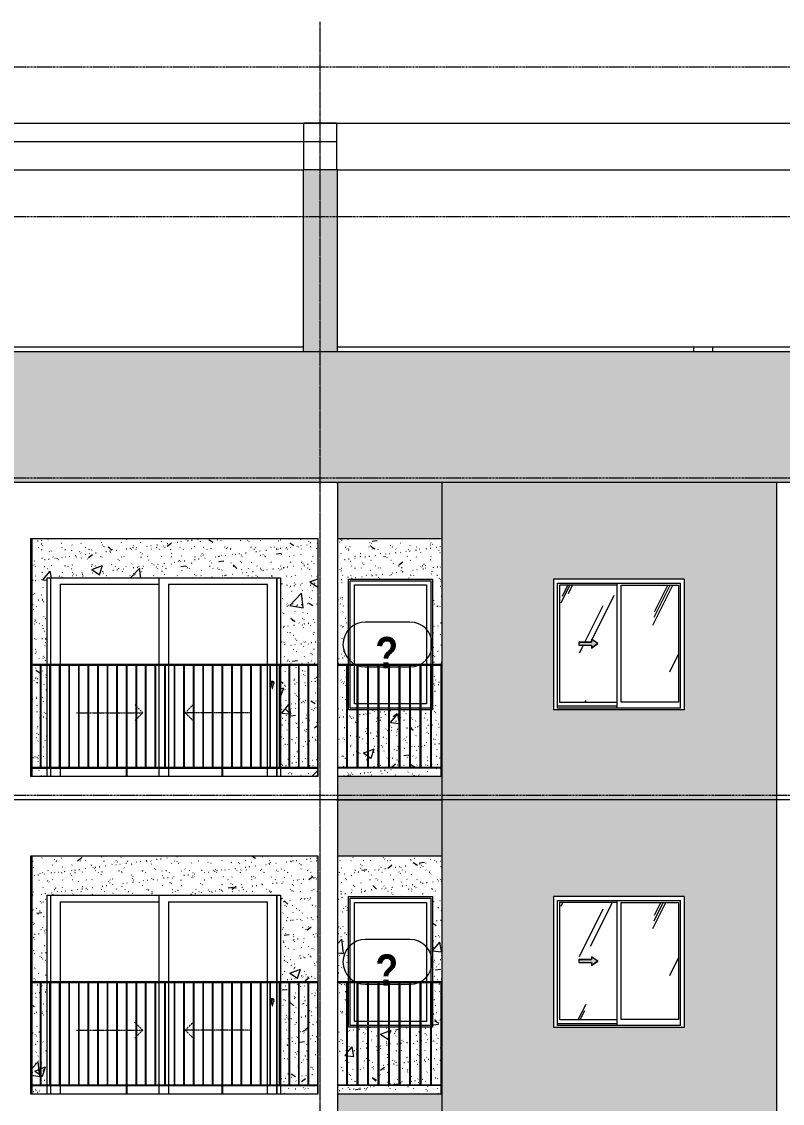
# Model space of a CAD drawing. Header units: millimetres. Extents: x -134153 to 99383, y -5233 to 35400.
# Drawn here: x -103153 to -95003, y 22700 to 34286 of the extents above; entities that cross this region are included whole.
import ezdxf

# ---------------------------------------------------------------- set-up
doc = ezdxf.new("R2010")
doc.units = ezdxf.units.MM
for name, pattern in [('1 NÉT CALL OUT', [6, 3, -3]), ('Centre', [31.75, 6.35, -4.7625, 15.875, -4.7625]), ('Dash', [6, 3, -3]), ('Grid Line', [22.225, 12.7, -3.175, 3.175, -3.175])]:
    doc.linetypes.add(name, pattern=pattern)
for name, color, linetype, lineweight in [('0-1', 7, 'Continuous', 5), ('A-DETL-GENF', 92, 'Continuous', 9), ('A-DETL-GENF-1', 92, '1 NÉT CALL OUT', 9), ('A-DOOR', 31, 'Continuous', 9), ('A-DOOR-FRAM', 31, 'Continuous', 9), ('A-DOOR-HDLN', 31, 'Dash', 9), ('A-FLOR-1', 7, 'Continuous', 9), ('A-FLOR-HRAL', 11, 'Continuous', 9), ('A-FLOR-HRAL-1', 253, 'Continuous', 9), ('A-FLOR-LEVL-2', 51, 'Centre', 9), ('A-GLAZ', 151, 'Continuous', 9), ('A-GLAZ-1', 253, 'Continuous', 9), ('A-GLAZ-2', 7, 'Continuous', 9), ('A-GLAZ-3', 7, '1 NÉT CALL OUT', 9), ('A-GLAZ-IDEN', 152, 'Continuous', 9), ('A-WALL', 113, 'Continuous', 9), ('A-WALL-PATT-1', 9, 'Continuous', 9), ('A-WALL-PATT-2', 111, 'Continuous', 5), ('I-WALL', 2, 'Continuous', 9), ('I-WALL-1', 7, 'Continuous', 9), ('S-BEAM-1', 7, 'Continuous', 9), ('S-COLS', 52, 'Continuous', 9), ('S-COLS-1', 7, 'Continuous', 9), ('S-GRID-1', 1, 'Grid Line', 9)]:
    doc.layers.add(name, color=color, linetype=linetype, lineweight=lineweight)
doc.styles.add('Arial_B_1', font='arialbd_0.ttf', dxfattribs={"width": 0.85, "height": 336})
pattern_1 = [(50, (-81864.4, 1200), (1165.978, -102.01), [121.92, -1341.12]), (355, (-81864.4, 1200), (-225.554, 1222.763), [97.536, -1072.896]), (100.451, (-81767.3, 1191.5), (940.433, 1120.746), [103.616, -1139.776]), (46.184, (-81864.4, 1525.1), (1734.906, -269.074), [182.88, -2011.68]), (96.636, (-81719.9, 1502.7), (1519.38, 1583.54), [155.42, -1709.665]), (351.184, (-81864.4, 1525.1), (1519.39, 1583.52), [146.3, -1609.34]), (21, (-81701.9, 1443.8), (970.332, -654.498), [121.92, -1341.12]), (326, (-81701.9, 1443.8), (395.533, 1178.804), [97.536, -1072.896]), (71.451, (-81621, 1389.3), (1365.87, 524.296), [103.616, -1139.776]), (37.5, (-81864.44, 1200), (19.767, 541.1527), [53.645, -1006.246, 53.645, -1035.507, -1076.96]), (37.5, (-81864.44, 1200), (19.767, 541.1527), [-2149.043, 53.645, -1023.315]), (7.5, (-81864.44, 1200), (427.646, 641.156), [53.645, -567.334, 53.645, -981.862, -410.464]), (7.5, (-81864.44, 1200), (427.646, 641.156), [-1656.486, 53.645, -356.82]), (327.5, (-82226.95, 1200), (867.782, -36.665), [53.645, -352.755, 53.645, -1214.323, -1682.496]), (327.5, (-82226.95, 1200), (867.782, -36.665), [-1674.368, 53.645, -1628.85]), (317.5, (-82389.5, 1200), (948.028, 162.73), [53.645, -474.675, 53.645, -788.416, -1194.816]), (317.5, (-82389.5, 1200), (948.028, 162.73), [-1370.38, 53.645, -1141.17])]
pattern_2 = [(37.5, (-81864.44, 1200), (-5.1206, 156.61216), [5.364, -118.181, 5.364, -132.812, -132.08]), (37.5, (-81864.44, 1200), (-5.1206, 156.61216), [-261.722, 5.364, -126.716]), (7.5, (-81864.44, 1200), (143.847, 229.3842), [5.364, -61.285, 5.364, -105.989, -42.672]), (7.5, (-81864.44, 1200), (143.847, 229.3842), [-178.003, 5.364, -37.308]), (327.5, (-81964.42, 1200), (253.1176, 0.4601), [5.364, -35.276, 5.364, -140.94, -191.008]), (327.5, (-81964.42, 1200), (253.1176, 0.4601), [-186.944, 5.364, -185.644]), (317.5, (-81964.42, 1200), (244.3381, 71.3376), [5.364, -14.956, 5.364, -90.546, -109.728]), (317.5, (-81964.42, 1200), (244.3381, 71.3376), [-116.23, 5.364, -104.364])]
pattern_3 = [(63.435, (-79954.8, 1311.3), (-0.002, 1625.6), [567.96, -3066.99]), (63.435, (-81580.4, 1311.3), (-0.002, 1625.6), [567.96, -3066.99]), (63.435, (-79176.65, 1625.35), (-0.002, 1625.6), [567.96, -3066.99]), (63.435, (-80802.25, 1625.35), (-0.002, 1625.6), [567.96, -3066.99]), (63.435, (-79294.4, 1514.5), (-0.002, 1625.6), [567.96, -3066.99]), (63.435, (-80920, 1514.5), (-0.002, 1625.6), [567.96, -3066.99]), (63.435, (-79414.5, 2149.4), (-0.002, 1625.6), [276.055, -3358.896]), (63.435, (-81040.1, 2149.4), (-0.002, 1625.6), [276.055, -3358.896]), (63.435, (-79493, 2051.15), (-0.002, 1625.6), [567.96, -3066.99]), (63.435, (-81118.6, 2051.15), (-0.002, 1625.6), [567.96, -3066.99]), (63.435, (-79479.15, 2121.7), (-0.002, 1625.6), [567.96, -3066.99]), (63.435, (-81104.76, 2121.7), (-0.002, 1625.6), [567.96, -3066.99]), (63.435, (-80135, 1812.2), (-0.002, 1625.6), [567.96, -3066.99]), (63.435, (-81760.6, 1812.2), (-0.002, 1625.6), [567.96, -3066.99]), (63.435, (-80121.15, 1895.35), (-0.002, 1625.6), [567.96, -3066.99]), (63.435, (-81746.75, 1895.35), (-0.002, 1625.6), [567.96, -3066.99]), (63.435, (-80117.4, 1955.3), (-0.002, 1625.6), [567.96, -3066.99]), (63.435, (-81743, 1955.3), (-0.002, 1625.6), [567.96, -3066.99])]

# ---------------------------------------------------------------- blocks, each defined once
blk = doc.blocks.new('NCV_TKTC_KET CAU_rvt-1-TKCS_MẶT ĐỨNG HƯỚNG BẮC')
at = {"layer": 'A-FLOR-1'}
for p, q in [((-105951, 33200), (-99778, 33200)), ((-99778, 33000), (-105951, 33000))]:
    blk.add_line(p, q, dxfattribs=at)
at = {"layer": 'S-BEAM-1'}
for p, q in [((-105951, 33200), (-100128, 33200)), ((-100128, 32700), (-100128, 33200)), ((-99778, 33200), (-91928, 33200)), ((-99778, 33200), (-99778, 32700)), ((-105943, 32700), (-100138, 32700)), ((-99768, 32700), (-91938, 32700))]:
    blk.add_line(p, q, dxfattribs=at)
at = {"layer": 'S-COLS-1'}
for p in [(-100128, 32700), (-99778, 33200)]:
    blk.add_line(p, (-100128, 33200), dxfattribs=at)
blk = doc.blocks.new('M_Fixed - 900 x 1400-901190-TKCS_MẶT ĐỨNG HƯỚNG BẮC')
at = {"layer": 'A-GLAZ-2'}
for p, q in [((-77032, 7000), (-77032, 7896)), ((-77032, 7896), (-76170, 7896)), ((-76170, 7896), (-76170, 7000)), ((-76988, 7000), (-76988, 7852)), ((-76988, 7852), (-76214, 7852)), ((-76214, 7852), (-76214, 7000)), ((-77032, 6534), (-77032, 6990)), ((-76988, 6578), (-76988, 6990)), ((-76214, 6990), (-76214, 6578)), ((-76958, 6534), (-77032, 6534)), ((-76958, 6578), (-76988, 6578)), ((-76845, 6578), (-76948, 6578)), ((-76845, 6534), (-76948, 6534)), ((-76733, 6578), (-76835, 6578)), ((-76733, 6534), (-76835, 6534)), ((-76620, 6578), (-76723, 6578)), ((-76620, 6534), (-76723, 6534)), ((-76508, 6578), (-76610, 6578)), ((-76508, 6534), (-76610, 6534)), ((-76395, 6578), (-76498, 6578)), ((-76395, 6534), (-76498, 6534)), ((-76283, 6578), (-76385, 6578)), ((-76283, 6534), (-76385, 6534)), ((-76214, 6578), (-76273, 6578)), ((-76170, 6534), (-76273, 6534))]:
    blk.add_line(p, q, dxfattribs=at)
blk = doc.blocks.new('Railing - 10mm-901206-TKCS_MẶT ĐỨNG HƯỚNG BẮC')
at = {"layer": 'A-FLOR-HRAL-1'}
for p, q in [((-62145.064287, 5900), (-62145.064287, 6990)), ((-62135.064287, 5900), (-62135.064287, 6990))]:
    blk.add_line(p, q, dxfattribs=at)
blk = doc.blocks.new('Railing - 50 x 10mm-V96-TKCS_MẶT ĐỨNG HƯỚNG BẮC')
at = {"layer": 'A-FLOR-HRAL-1'}
for p in [(-84853, 23990), (-84848, 22800)]:
    blk.add_line(p, (-84848, 23990), dxfattribs=at)
blk = doc.blocks.new('Railing - Railing-990587-TKCS_MẶT ĐỨNG HƯỚNG BẮC')
at = {"layer": 'A-FLOR-HRAL-1'}
for p, q in [((-99768, 22900), (-98653, 22900)), ((-98653, 22890), (-99768, 22890))]:
    blk.add_line(p, q, dxfattribs=at)
at = {"extrusion": (0, 0, -1), "zscale": -1}
for name, p in [('Railing - 10mm-901206-TKCS_MẶT ĐỨNG HƯỚNG BẮC', (161805, 17000)), ('Railing - 10mm-901206-TKCS_MẶT ĐỨNG HƯỚNG BẮC', (161692, 17000)), ('Railing - 10mm-901206-TKCS_MẶT ĐỨNG HƯỚNG BẮC', (161580, 17000)), ('Railing - 10mm-901206-TKCS_MẶT ĐỨNG HƯỚNG BẮC', (161467, 17000)), ('Railing - 10mm-901206-TKCS_MẶT ĐỨNG HƯỚNG BẮC', (161355, 17000)), ('Railing - 10mm-901206-TKCS_MẶT ĐỨNG HƯỚNG BẮC', (161242, 17000)), ('Railing - 10mm-901206-TKCS_MẶT ĐỨNG HƯỚNG BẮC', (161130, 17000)), ('Railing - 10mm-901206-TKCS_MẶT ĐỨNG HƯỚNG BẮC', (161017, 17000)), ('Railing - 10mm-901206-TKCS_MẶT ĐỨNG HƯỚNG BẮC', (160905, 17000)), ('Railing - 50 x 10mm-V96-TKCS_MẶT ĐỨNG HƯỚNG BẮC', (183505, 0))]:
    blk.add_blockref(name, p, dxfattribs=at)
blk = doc.blocks.new('Top Rail Type - Top Rail_Internal_-990588-TKCS_MẶT ĐỨNG HƯỚNG BẮC')
at = {"layer": 'A-FLOR-HRAL-1'}
for p, q in [((-98652.564287, 24000), (-99767.564287, 24000)), ((-98652.564287, 23990), (-99767.564287, 23990))]:
    blk.add_line(p, q, dxfattribs=at)
blk = doc.blocks.new('NCV_TKTC_TANG 6 - 8_rvt-1-TKCS_MẶT ĐỨNG HƯỚNG BẮC')
at = {"layer": 'A-WALL-PATT-1'}
h = blk.add_hatch(dxfattribs=at)
h.set_pattern_fill('FP_2', color=256, style=0, pattern_type=2)
h.set_pattern_definition(pattern_1)
h.paths.add_polyline_path([(-99983, 22800), (-99983, 22890), (-100378, 22890), (-100378, 22800), (-100004, 22800)])
h.paths.add_polyline_path([(-103043, 22800), (-102878, 22800), (-102878, 22890), (-103043, 22890), (-103043, 22813)])
h.paths.add_polyline_path([(-102878, 22900), (-102878, 23990), (-102945, 23990), (-102945, 22900)])
h.paths.add_polyline_path([(-102955, 22900), (-102955, 23990), (-103043, 23990), (-103043, 22900), (-102973, 22900)])
h.paths.add_polyline_path([(-100021, 22900), (-99983, 22900), (-99983, 23990), (-100075, 23990), (-100075, 22900), (-100030, 22900)])
h.paths.add_polyline_path([(-100378, 22900), (-100290, 22900), (-100290, 23990), (-100378, 23990), (-100378, 23077)])
h.paths.add_polyline_path([(-100188, 22900), (-100188, 23990), (-100280, 23990), (-100280, 22900)])
h.paths.add_polyline_path([(-100178, 22900), (-100085, 22900), (-100085, 23990), (-100178, 23990), (-100178, 23077)])
h.paths.add_polyline_path([(-102945, 24000), (-102878, 24000), (-102878, 24930), (-100378, 24930), (-100378, 24000), (-99978, 24000), (-99978, 25350), (-103043, 25350), (-103043, 24000)])
h = blk.add_hatch(dxfattribs=at)
h.set_pattern_fill('FP_3', color=256, style=0, pattern_type=2)
h.set_pattern_definition(pattern_2)
h.paths.add_polyline_path([(-99983, 22800), (-99983, 22890), (-100378, 22890), (-100378, 22800), (-100004, 22800)])
h.paths.add_polyline_path([(-103043, 22800), (-102878, 22800), (-102878, 22890), (-103043, 22890), (-103043, 22813)])
h.paths.add_polyline_path([(-102878, 22900), (-102878, 23990), (-102945, 23990), (-102945, 22900)])
h.paths.add_polyline_path([(-102955, 22900), (-102955, 23990), (-103043, 23990), (-103043, 22900), (-102973, 22900)])
h.paths.add_polyline_path([(-100021, 22900), (-99983, 22900), (-99983, 23990), (-100075, 23990), (-100075, 22900), (-100030, 22900)])
h.paths.add_polyline_path([(-100378, 22900), (-100290, 22900), (-100290, 23990), (-100378, 23990), (-100378, 23077)])
h.paths.add_polyline_path([(-100188, 22900), (-100188, 23990), (-100280, 23990), (-100280, 22900)])
h.paths.add_polyline_path([(-100178, 22900), (-100085, 22900), (-100085, 23990), (-100178, 23990), (-100178, 23077)])
h.paths.add_polyline_path([(-102945, 24000), (-102878, 24000), (-102878, 24930), (-100378, 24930), (-100378, 24000), (-99978, 24000), (-99978, 25350), (-103043, 25350), (-103043, 24000)])
h = blk.add_hatch(dxfattribs=at)
h.set_pattern_fill('FP_2', color=256, style=0, pattern_type=2)
h.set_pattern_definition(pattern_1)
h.paths.add_polyline_path([(-99768, 22800), (-98657, 22800), (-98657, 22890), (-99768, 22890)])
h.paths.add_polyline_path([(-99557, 22900), (-99557, 23515), (-99650, 23515), (-99650, 23990), (-99660, 23990), (-99660, 22900), (-99629, 22900)])
h.paths.add_polyline_path([(-99547, 22900), (-99445, 22900), (-99445, 23515), (-99547, 23515), (-99547, 23077)])
h.paths.add_polyline_path([(-99435, 22900), (-99332, 22900), (-99332, 23515), (-99435, 23515), (-99435, 22973)])
h.paths.add_polyline_path([(-99670, 22900), (-99670, 23990), (-99768, 23990), (-99768, 22900)])
h.paths.add_polyline_path([(-99322, 22900), (-99220, 22900), (-99220, 23515), (-99322, 23515), (-99322, 23062)])
h.paths.add_polyline_path([(-99210, 22900), (-99107, 22900), (-99107, 23515), (-99210, 23515), (-99210, 23077)])
h.paths.add_polyline_path([(-99097, 22900), (-98995, 22900), (-98995, 23515), (-99097, 23515), (-99097, 23077)])
h.paths.add_polyline_path([(-98882, 22900), (-98882, 23515), (-98985, 23515), (-98985, 22900)])
h.paths.add_polyline_path([(-98872, 22900), (-98770, 22900), (-98770, 23515), (-98872, 23515), (-98872, 23077)])
h.paths.add_polyline_path([(-98760, 22900), (-98657, 22900), (-98657, 23990), (-98750, 23990), (-98750, 23515), (-98760, 23515), (-98760, 23077)])
h.paths.add_polyline_path([(-99728, 24000), (-99650, 24000), (-99650, 24915), (-98750, 24914), (-98750, 24000), (-98653, 24000), (-98653, 25350), (-99768, 25350), (-99768, 24000)])
h = blk.add_hatch(dxfattribs=at)
h.set_pattern_fill('FP_3', color=256, style=0, pattern_type=2)
h.set_pattern_definition(pattern_2)
h.paths.add_polyline_path([(-99768, 22800), (-98657, 22800), (-98657, 22890), (-99768, 22890)])
h.paths.add_polyline_path([(-99557, 22900), (-99557, 23515), (-99650, 23515), (-99650, 23990), (-99660, 23990), (-99660, 22900), (-99629, 22900)])
h.paths.add_polyline_path([(-99547, 22900), (-99445, 22900), (-99445, 23515), (-99547, 23515), (-99547, 23077)])
h.paths.add_polyline_path([(-99435, 22900), (-99332, 22900), (-99332, 23515), (-99435, 23515), (-99435, 22973)])
h.paths.add_polyline_path([(-99670, 22900), (-99670, 23990), (-99768, 23990), (-99768, 22900)])
h.paths.add_polyline_path([(-99322, 22900), (-99220, 22900), (-99220, 23515), (-99322, 23515), (-99322, 23062)])
h.paths.add_polyline_path([(-99210, 22900), (-99107, 22900), (-99107, 23515), (-99210, 23515), (-99210, 23077)])
h.paths.add_polyline_path([(-99097, 22900), (-98995, 22900), (-98995, 23515), (-99097, 23515), (-99097, 23077)])
h.paths.add_polyline_path([(-98882, 22900), (-98882, 23515), (-98985, 23515), (-98985, 22900)])
h.paths.add_polyline_path([(-98872, 22900), (-98770, 22900), (-98770, 23515), (-98872, 23515), (-98872, 23077)])
h.paths.add_polyline_path([(-98760, 22900), (-98657, 22900), (-98657, 23990), (-98750, 23990), (-98750, 23515), (-98760, 23515), (-98760, 23077)])
h.paths.add_polyline_path([(-99728, 24000), (-99650, 24000), (-99650, 24915), (-98750, 24914), (-98750, 24000), (-98653, 24000), (-98653, 25350), (-99768, 25350), (-99768, 24000)])
at = {"layer": 'I-WALL-1'}
for p, q in [((-103043, 25350), (-103043, 24000)), ((-102878, 24000), (-102878, 24930)), ((-102878, 24930), (-100378, 24930)), ((-100378, 24930), (-100378, 24000)), ((-99650, 24000), (-99650, 24915)), ((-99650, 24915), (-98750, 24915)), ((-98750, 24915), (-98750, 24000)), ((-103043, 23990), (-103043, 22900)), ((-102878, 22900), (-102878, 23990)), ((-100378, 23990), (-100378, 22900)), ((-99650, 23515), (-99650, 23990)), ((-98750, 23990), (-98750, 23515)), ((-99557, 23515), (-99650, 23515)), ((-99445, 23515), (-99547, 23515)), ((-99332, 23515), (-99435, 23515)), ((-99220, 23515), (-99322, 23515)), ((-99107, 23515), (-99210, 23515)), ((-98995, 23515), (-99097, 23515)), ((-98882, 23515), (-98985, 23515)), ((-98770, 23515), (-98872, 23515)), ((-98750, 23515), (-98760, 23515)), ((-103043, 22890), (-103043, 22800)), ((-102878, 22800), (-102878, 22890)), ((-100378, 22890), (-100378, 22800))]:
    blk.add_line(p, q, dxfattribs=at)
at = {"layer": 'A-FLOR-HRAL-1'}
for name in ['Top Rail Type - Top Rail_Internal_-990588-TKCS_MẶT ĐỨNG HƯỚNG BẮC', 'Railing - Railing-990587-TKCS_MẶT ĐỨNG HƯỚNG BẮC']:
    blk.add_blockref(name, (0, 0), dxfattribs=at)
at = {"layer": 'A-GLAZ-1'}
blk.add_blockref('M_Fixed - 900 x 1400-901190-TKCS_MẶT ĐỨNG HƯỚNG BẮC', (-22600, 17000), dxfattribs=at)
blk = doc.blocks.new('NCV_TKTC_TANG 6 - 8_rvt-2-TKCS_MẶT ĐỨNG HƯỚNG BẮC')
at = {"layer": 'A-WALL-PATT-1'}
h = blk.add_hatch(dxfattribs=at)
h.set_pattern_fill('FP_2', color=256, style=0, pattern_type=2)
h.set_pattern_definition(pattern_1)
h.paths.add_polyline_path([(-100004, 26200), (-99983, 26200), (-99983, 26290), (-100378, 26290), (-100378, 26200), (-100013, 26200)])
h.paths.add_polyline_path([(-103043, 26200), (-102878, 26200), (-102878, 26290), (-103043, 26290), (-103043, 26213)])
h.paths.add_polyline_path([(-102878, 26300), (-102878, 27390), (-102945, 27390), (-102945, 26300)])
h.paths.add_polyline_path([(-102955, 26300), (-102955, 27390), (-103043, 27390), (-103043, 26300), (-102973, 26300)])
h.paths.add_polyline_path([(-100021, 26300), (-99983, 26300), (-99983, 27390), (-100075, 27390), (-100075, 26300), (-100030, 26300)])
h.paths.add_polyline_path([(-100378, 26300), (-100290, 26300), (-100290, 27390), (-100378, 27390), (-100378, 26389)])
h.paths.add_polyline_path([(-100188, 26300), (-100188, 27390), (-100280, 27390), (-100280, 26300)])
h.paths.add_polyline_path([(-100178, 26300), (-100085, 26300), (-100085, 27390), (-100178, 27390), (-100178, 26389)])
h.paths.add_polyline_path([(-102878, 27400), (-102878, 28330), (-100378, 28330), (-100378, 27400), (-99978, 27400), (-99978, 28750), (-103043, 28750), (-103043, 27400), (-102945, 27400)])
h = blk.add_hatch(dxfattribs=at)
h.set_pattern_fill('FP_3', color=256, style=0, pattern_type=2)
h.set_pattern_definition(pattern_2)
h.paths.add_polyline_path([(-100004, 26200), (-99983, 26200), (-99983, 26290), (-100378, 26290), (-100378, 26200), (-100013, 26200)])
h.paths.add_polyline_path([(-103043, 26200), (-102878, 26200), (-102878, 26290), (-103043, 26290), (-103043, 26213)])
h.paths.add_polyline_path([(-102878, 26300), (-102878, 27390), (-102945, 27390), (-102945, 26300)])
h.paths.add_polyline_path([(-102955, 26300), (-102955, 27390), (-103043, 27390), (-103043, 26300), (-102973, 26300)])
h.paths.add_polyline_path([(-100021, 26300), (-99983, 26300), (-99983, 27390), (-100075, 27390), (-100075, 26300), (-100030, 26300)])
h.paths.add_polyline_path([(-100378, 26300), (-100290, 26300), (-100290, 27390), (-100378, 27390), (-100378, 26389)])
h.paths.add_polyline_path([(-100188, 26300), (-100188, 27390), (-100280, 27390), (-100280, 26300)])
h.paths.add_polyline_path([(-100178, 26300), (-100085, 26300), (-100085, 27390), (-100178, 27390), (-100178, 26389)])
h.paths.add_polyline_path([(-102878, 27400), (-102878, 28330), (-100378, 28330), (-100378, 27400), (-99978, 27400), (-99978, 28750), (-103043, 28750), (-103043, 27400), (-102945, 27400)])
h = blk.add_hatch(dxfattribs=at)
h.set_pattern_fill('FP_2', color=256, style=0, pattern_type=2)
h.set_pattern_definition(pattern_1)
h.paths.add_polyline_path([(-99768, 26200), (-98657, 26200), (-98657, 26290), (-99768, 26290)])
h.paths.add_polyline_path([(-99660, 26300), (-99557, 26300), (-99557, 26915), (-99650, 26915), (-99650, 27390), (-99660, 27390), (-99660, 26389)])
h.paths.add_polyline_path([(-99670, 26300), (-99670, 27390), (-99768, 27390), (-99768, 26300)])
h.paths.add_polyline_path([(-99527, 26300), (-99445, 26300), (-99445, 26915), (-99547, 26915), (-99547, 26300)])
h.paths.add_polyline_path([(-99435, 26300), (-99332, 26300), (-99332, 26915), (-99435, 26915), (-99435, 26373)])
h.paths.add_polyline_path([(-99322, 26300), (-99220, 26300), (-99220, 26915), (-99322, 26915), (-99322, 26462)])
h.paths.add_polyline_path([(-99210, 26300), (-99107, 26300), (-99107, 26915), (-99210, 26915), (-99210, 26551)])
h.paths.add_polyline_path([(-99097, 26300), (-98995, 26300), (-98995, 26915), (-99097, 26915), (-99097, 26640)])
h.paths.add_polyline_path([(-98985, 26300), (-98882, 26300), (-98882, 26915), (-98985, 26915), (-98985, 26729)])
h.paths.add_polyline_path([(-98657, 26300), (-98657, 27390), (-98750, 27390), (-98750, 26915), (-98760, 26915), (-98760, 26300)])
h.paths.add_polyline_path([(-98770, 26300), (-98770, 26915), (-98872, 26915), (-98872, 26300)])
h.paths.add_polyline_path([(-99728, 27400), (-99650, 27400), (-99650, 28315), (-98750, 28314), (-98750, 27400), (-98653, 27400), (-98653, 28750), (-99768, 28750), (-99768, 27400)])
h = blk.add_hatch(dxfattribs=at)
h.set_pattern_fill('FP_3', color=256, style=0, pattern_type=2)
h.set_pattern_definition(pattern_2)
h.paths.add_polyline_path([(-99768, 26200), (-98657, 26200), (-98657, 26290), (-99768, 26290)])
h.paths.add_polyline_path([(-99660, 26300), (-99557, 26300), (-99557, 26915), (-99650, 26915), (-99650, 27390), (-99660, 27390), (-99660, 26389)])
h.paths.add_polyline_path([(-99670, 26300), (-99670, 27390), (-99768, 27390), (-99768, 26300)])
h.paths.add_polyline_path([(-99527, 26300), (-99445, 26300), (-99445, 26915), (-99547, 26915), (-99547, 26300)])
h.paths.add_polyline_path([(-99435, 26300), (-99332, 26300), (-99332, 26915), (-99435, 26915), (-99435, 26373)])
h.paths.add_polyline_path([(-99322, 26300), (-99220, 26300), (-99220, 26915), (-99322, 26915), (-99322, 26462)])
h.paths.add_polyline_path([(-99210, 26300), (-99107, 26300), (-99107, 26915), (-99210, 26915), (-99210, 26551)])
h.paths.add_polyline_path([(-99097, 26300), (-98995, 26300), (-98995, 26915), (-99097, 26915), (-99097, 26640)])
h.paths.add_polyline_path([(-98985, 26300), (-98882, 26300), (-98882, 26915), (-98985, 26915), (-98985, 26729)])
h.paths.add_polyline_path([(-98657, 26300), (-98657, 27390), (-98750, 27390), (-98750, 26915), (-98760, 26915), (-98760, 26300)])
h.paths.add_polyline_path([(-98770, 26300), (-98770, 26915), (-98872, 26915), (-98872, 26300)])
h.paths.add_polyline_path([(-99728, 27400), (-99650, 27400), (-99650, 28315), (-98750, 28314), (-98750, 27400), (-98653, 27400), (-98653, 28750), (-99768, 28750), (-99768, 27400)])
at = {"layer": 'I-WALL-1'}
for p, q in [((-103043, 28750), (-103043, 27400)), ((-102878, 27400), (-102878, 28330)), ((-102878, 28330), (-100378, 28330)), ((-100378, 28330), (-100378, 27400)), ((-99650, 27400), (-99650, 28315)), ((-99650, 28315), (-98750, 28315)), ((-98750, 28315), (-98750, 27400)), ((-103043, 27390), (-103043, 26300)), ((-102878, 26300), (-102878, 27390)), ((-100378, 27390), (-100378, 26300)), ((-99650, 26915), (-99650, 27390)), ((-98750, 27390), (-98750, 26915)), ((-99557, 26915), (-99650, 26915)), ((-99445, 26915), (-99547, 26915)), ((-99332, 26915), (-99435, 26915)), ((-99220, 26915), (-99322, 26915)), ((-99107, 26915), (-99210, 26915)), ((-98995, 26915), (-99097, 26915)), ((-98882, 26915), (-98985, 26915)), ((-98770, 26915), (-98872, 26915)), ((-98750, 26915), (-98760, 26915)), ((-103043, 26290), (-103043, 26200)), ((-102878, 26200), (-102878, 26290)), ((-100378, 26290), (-100378, 26200))]:
    blk.add_line(p, q, dxfattribs=at)
at = {"layer": 'A-FLOR-HRAL-1'}
for name in ['Top Rail Type - Top Rail_Internal_-990588-TKCS_MẶT ĐỨNG HƯỚNG BẮC', 'Railing - Railing-990587-TKCS_MẶT ĐỨNG HƯỚNG BẮC']:
    blk.add_blockref(name, (0, 3400), dxfattribs=at)
at = {"layer": 'A-GLAZ-1'}
blk.add_blockref('M_Fixed - 900 x 1400-901190-TKCS_MẶT ĐỨNG HƯỚNG BẮC', (-22600, 20400), dxfattribs=at)
blk = doc.blocks.new('G1_SOF - BO TRU - 200x200-3061822-TKCS_MẶT ĐỨNG HƯỚNG BẮC')
at = {"layer": 'S-COLS'}
for p, q in [((-56952, 30750), (-56952, 30800)), ((-56752, 30800), (-56952, 30800)), ((-56752, 30800), (-56752, 30750))]:
    blk.add_line(p, q, dxfattribs=at)
blk = doc.blocks.new('1_FAMILY RVT - W01-WxH 1400x1400xmm-V194-TKCS_MẶT ĐỨNG HƯỚNG BẮC')
at = {"layer": 'A-DETL-GENF-1'}
blk.add_hatch(color=256, dxfattribs=at).paths.add_polyline_path([(-97048, 24176), (-96980, 24224), (-97048, 24271), (-97048, 24241), (-97184, 24241), (-97184, 24207), (-97048, 24207)])
at = {"layer": 'A-GLAZ'}
h = blk.add_hatch(dxfattribs=at)
h.set_pattern_fill('FP_1', color=256, style=0, pattern_type=2)
h.set_pattern_definition(pattern_3)
h.paths.add_polyline_path([(-96775, 23597), (-96775, 24851), (-97389, 24851), (-97389, 23597)])
h.paths.add_polyline_path([(-97048, 24176), (-97048, 24207), (-97184, 24207), (-97184, 24241), (-97048, 24241), (-97048, 24271), (-96980, 24224), (-97005, 24207)])
h = blk.add_hatch(dxfattribs=at)
h.set_pattern_fill('FP_1', color=256, style=0, pattern_type=2)
h.set_pattern_definition(pattern_3)
h.paths.add_polyline_path([(-96116, 23597), (-96116, 24851), (-96730, 24851), (-96730, 23597), (-96456, 23597)])
at = {"layer": 'A-DETL-GENF'}
for p, q in [((-97184, 24241), (-97184, 24207)), ((-97184, 24241), (-97048, 24241)), ((-97048, 24241), (-97184, 24241)), ((-97184, 24241), (-97184, 24207)), ((-97048, 24271), (-97048, 24241)), ((-96980, 24224), (-97048, 24271)), ((-96980, 24224), (-97048, 24271)), ((-97048, 24271), (-97048, 24241)), ((-96980, 24224), (-97048, 24176)), ((-97048, 24176), (-96980, 24224)), ((-97184, 24207), (-97048, 24207)), ((-97184, 24207), (-97048, 24207)), ((-97048, 24207), (-97048, 24176)), ((-97048, 24207), (-97048, 24176))]:
    blk.add_line(p, q, dxfattribs=at)
at = {"layer": 'A-GLAZ'}
for p, q in [((-96053, 24914), (-97453, 24914)), ((-97453, 24914), (-97453, 23514)), ((-96053, 24914), (-96053, 23514)), ((-97412, 24873), (-96093, 24873)), ((-97412, 23533), (-97412, 24873)), ((-97389, 24851), (-97389, 23597)), ((-96775, 24851), (-97389, 24851)), ((-96775, 24873), (-96775, 23533)), ((-96730, 23597), (-96730, 24851)), ((-96730, 24851), (-96116, 24851)), ((-96116, 24851), (-96116, 23597)), ((-96093, 23533), (-96093, 24873)), ((-96775, 23553), (-97412, 23553)), ((-96775, 23553), (-97412, 23553)), ((-96093, 23533), (-97412, 23533)), ((-97389, 23597), (-96775, 23597)), ((-96116, 23597), (-96730, 23597)), ((-96053, 23514), (-97453, 23514))]:
    blk.add_line(p, q, dxfattribs=at)
blk = doc.blocks.new('DEG_02-DEG_03 - DEG_02-2500x2400mm-CỬA ĐI 02 CÁNH TRƯỢT-V23-TKCS_MẶT ĐỨNG HƯỚNG BẮC')
at = {"layer": 'A-DOOR'}
for p, q in [((-102738, 11260), (-102738, 10400)), ((-102738, 11260), (-101678, 11260)), ((-101678, 10400), (-101678, 11330)), ((-101578, 11260), (-101578, 10400)), ((-101578, 11260), (-100518, 11260)), ((-100518, 10400), (-100518, 11260)), ((-100418, 11330), (-100418, 10400)), ((-102738, 10390), (-102738, 9300)), ((-101678, 9300), (-101678, 10390)), ((-101578, 10390), (-101578, 9300)), ((-100518, 9300), (-100518, 10390)), ((-100418, 10390), (-100418, 9300)), ((-102738, 9290), (-102738, 9200)), ((-101678, 9200), (-101678, 9290)), ((-101578, 9290), (-101578, 9200)), ((-100518, 9200), (-100518, 9290)), ((-100418, 9290), (-100418, 9200))]:
    blk.add_line(p, q, dxfattribs=at)
at = {"layer": 'A-DOOR', "flags": 128}
blk.add_lwpolyline([(-100466, 10209), (-100466, 10209), (-100466, 10209), (-100466, 10209), (-100466, 10209), (-100466, 10209), (-100466, 10209), (-100466, 10209), (-100466, 10209), (-100466, 10209), (-100466, 10209), (-100466, 10209), (-100466, 10209), (-100466, 10209), (-100466, 10209), (-100466, 10209), (-100466, 10209), (-100466, 10209), (-100467, 10209), (-100467, 10209), (-100467, 10209), (-100467, 10209), (-100467, 10209), (-100467, 10209), (-100467, 10209), (-100467, 10209), (-100467, 10209), (-100467, 10209), (-100467, 10209), (-100467, 10209), (-100467, 10209), (-100467, 10209), (-100467, 10209), (-100467, 10209), (-100467, 10209), (-100467, 10209), (-100467, 10209), (-100468, 10209), (-100468, 10209), (-100468, 10209), (-100468, 10209), (-100468, 10209), (-100468, 10209), (-100468, 10209), (-100468, 10209), (-100468, 10209), (-100468, 10209), (-100468, 10209), (-100468, 10209), (-100468, 10209), (-100468, 10209), (-100468, 10209), (-100468, 10209), (-100468, 10209), (-100468, 10209), (-100469, 10209), (-100469, 10209), (-100469, 10209), (-100469, 10209), (-100469, 10209), (-100469, 10209), (-100469, 10209), (-100469, 10209), (-100469, 10209), (-100469, 10209), (-100469, 10209), (-100469, 10209), (-100469, 10209), (-100469, 10209), (-100469, 10209), (-100469, 10209), (-100469, 10209), (-100469, 10209), (-100469, 10209), (-100469, 10209), (-100469, 10209)], dxfattribs=at)
at = {"layer": 'A-DOOR'}
for centre, radius, start, end in [((-100468, 10200), 20, 0, 150), ((-100469, 10199), 9.45, 90, 180), ((-100314, 10199), 165, 180, 199.134), ((-100466, 10199), 9.45, 0, 90), ((-100621, 10199), 165, 340.866, 0), ((-100468, 10200), 20, 300, 0), ((-100468, 10200), 20, 210, 240), ((-100467, 10146), 2.34, 199.134, 261.031), ((-100468, 10146), 2.34, 278.969, 340.866)]:
    blk.add_arc(centre, radius, start, end, dxfattribs=at)
at = {"layer": 'A-DOOR-FRAM'}
for p, q in [((-102838, 10400), (-102838, 11330)), ((-100418, 10400), (-100418, 11330)), ((-102838, 9300), (-102838, 10390)), ((-100418, 9300), (-100418, 10390)), ((-102838, 9200), (-102838, 9290)), ((-100418, 9200), (-100418, 9290))]:
    blk.add_line(p, q, dxfattribs=at)
at = {"layer": 'A-DOOR-HDLN'}
for p, q in [((-101930, 9959), (-101940, 9969)), ((-101400, 9884), (-101315, 9969)), ((-102565, 9884), (-102545, 9884)), ((-102535, 9884), (-102443, 9884)), ((-102433, 9884), (-102340, 9884)), ((-102330, 9884), (-102238, 9884)), ((-102228, 9884), (-102135, 9884)), ((-102125, 9884), (-102033, 9884)), ((-102023, 9884), (-101930, 9884)), ((-101855, 9884), (-101920, 9949)), ((-101855, 9884), (-101920, 9819)), ((-101920, 9884), (-101855, 9884)), ((-101400, 9884), (-101315, 9799)), ((-101315, 9884), (-101400, 9884)), ((-101213, 9884), (-101305, 9884)), ((-101110, 9884), (-101203, 9884)), ((-101008, 9884), (-101100, 9884)), ((-100905, 9884), (-100998, 9884)), ((-100803, 9884), (-100895, 9884)), ((-100700, 9884), (-100793, 9884)), ((-101930, 9809), (-101940, 9799))]:
    blk.add_line(p, q, dxfattribs=at)
blk = doc.blocks.new('Railing - 10mm-1251313-TKCS_MẶT ĐỨNG HƯỚNG BẮC')
at = {"layer": 'A-FLOR-HRAL'}
for p, q in [((-60830.064287, 5900), (-60830.064287, 6990)), ((-60820.064287, 6990), (-60820.064287, 5900))]:
    blk.add_line(p, q, dxfattribs=at)
blk = doc.blocks.new('Railing - 50 x 10mm-1251315-TKCS_MẶT ĐỨNG HƯỚNG BẮC')
at = {"layer": 'A-FLOR-HRAL'}
for p, q in [((-59897.564287, 6990), (-59907.564287, 6990)), ((-59907.564287, 5800), (-59907.564287, 6990)), ((-59897.564287, 6990), (-59897.564287, 5800))]:
    blk.add_line(p, q, dxfattribs=at)
blk = doc.blocks.new('Railing - 50 x 10mm-1251311-TKCS_MẶT ĐỨNG HƯỚNG BẮC')
at = {"layer": 'A-FLOR-HRAL'}
for q in [(-60927.564287, 6990), (-60922.564287, 5800)]:
    blk.add_line((-60922.564287, 6990), q, dxfattribs=at)
blk = doc.blocks.new('Railing - 50 x 10mm-V55-TKCS_MẶT ĐỨNG HƯỚNG BẮC')
at = {"layer": 'A-FLOR-HRAL'}
for p in [(-57852.564287, 6990), (-57857.564287, 5800)]:
    blk.add_line(p, (-57857.564287, 6990), dxfattribs=at)
blk = doc.blocks.new('Railing - Railing-3824700-TKCS_MẶT ĐỨNG HƯỚNG BẮC')
at = {"layer": 'A-FLOR-HRAL'}
for p, q in [((-103053, 22900), (-99978, 22900)), ((-103053, 22890), (-99978, 22890))]:
    blk.add_line(p, q, dxfattribs=at)
at = {"extrusion": (0, 0, -1), "zscale": -1}
for name, p in [('Railing - 50 x 10mm-V55-TKCS_MẶT ĐỨNG HƯỚNG BẮC', (160905, 17000)), ('Railing - 10mm-1251313-TKCS_MẶT ĐỨNG HƯỚNG BẮC', (163775, 17000)), ('Railing - 10mm-1251313-TKCS_MẶT ĐỨNG HƯỚNG BẮC', (163673, 17000)), ('Railing - 10mm-1251313-TKCS_MẶT ĐỨNG HƯỚNG BẮC', (163570, 17000)), ('Railing - 10mm-1251313-TKCS_MẶT ĐỨNG HƯỚNG BẮC', (163468, 17000)), ('Railing - 10mm-1251313-TKCS_MẶT ĐỨNG HƯỚNG BẮC', (163365, 17000)), ('Railing - 10mm-1251313-TKCS_MẶT ĐỨNG HƯỚNG BẮC', (163263, 17000)), ('Railing - 10mm-1251313-TKCS_MẶT ĐỨNG HƯỚNG BẮC', (163160, 17000)), ('Railing - 10mm-1251313-TKCS_MẶT ĐỨNG HƯỚNG BẮC', (163058, 17000)), ('Railing - 10mm-1251313-TKCS_MẶT ĐỨNG HƯỚNG BẮC', (162955, 17000)), ('Railing - 50 x 10mm-1251315-TKCS_MẶT ĐỨNG HƯỚNG BẮC', (161930, 17000)), ('Railing - 10mm-1251313-TKCS_MẶT ĐỨNG HƯỚNG BẮC', (162750, 17000)), ('Railing - 10mm-1251313-TKCS_MẶT ĐỨNG HƯỚNG BẮC', (162648, 17000)), ('Railing - 10mm-1251313-TKCS_MẶT ĐỨNG HƯỚNG BẮC', (162545, 17000)), ('Railing - 10mm-1251313-TKCS_MẶT ĐỨNG HƯỚNG BẮC', (162443, 17000)), ('Railing - 10mm-1251313-TKCS_MẶT ĐỨNG HƯỚNG BẮC', (162340, 17000)), ('Railing - 10mm-1251313-TKCS_MẶT ĐỨNG HƯỚNG BẮC', (162238, 17000)), ('Railing - 10mm-1251313-TKCS_MẶT ĐỨNG HƯỚNG BẮC', (162135, 17000)), ('Railing - 10mm-1251313-TKCS_MẶT ĐỨNG HƯỚNG BẮC', (162033, 17000)), ('Railing - 10mm-1251313-TKCS_MẶT ĐỨNG HƯỚNG BẮC', (161930, 17000)), ('Railing - 50 x 10mm-1251315-TKCS_MẶT ĐỨNG HƯỚNG BẮC', (160905, 17000)), ('Railing - 10mm-1251313-TKCS_MẶT ĐỨNG HƯỚNG BẮC', (161725, 17000)), ('Railing - 10mm-1251313-TKCS_MẶT ĐỨNG HƯỚNG BẮC', (161623, 17000)), ('Railing - 10mm-1251313-TKCS_MẶT ĐỨNG HƯỚNG BẮC', (161520, 17000)), ('Railing - 10mm-1251313-TKCS_MẶT ĐỨNG HƯỚNG BẮC', (161418, 17000)), ('Railing - 10mm-1251313-TKCS_MẶT ĐỨNG HƯỚNG BẮC', (161315, 17000)), ('Railing - 10mm-1251313-TKCS_MẶT ĐỨNG HƯỚNG BẮC', (161213, 17000)), ('Railing - 10mm-1251313-TKCS_MẶT ĐỨNG HƯỚNG BẮC', (161110, 17000)), ('Railing - 10mm-1251313-TKCS_MẶT ĐỨNG HƯỚNG BẮC', (161008, 17000)), ('Railing - 10mm-1251313-TKCS_MẶT ĐỨNG HƯỚNG BẮC', (160905, 17000)), ('Railing - 50 x 10mm-1251311-TKCS_MẶT ĐỨNG HƯỚNG BẮC', (160905, 17000))]:
    blk.add_blockref(name, p, dxfattribs=at)
blk = doc.blocks.new('Top Rail Type - Top Rail_Internal_-3824701-TKCS_MẶT ĐỨNG HƯỚNG BẮC')
at = {"layer": 'A-FLOR-HRAL'}
for p, q in [((-99977.564287, 24000), (-103052.564287, 24000)), ((-99977.564287, 23990), (-103052.564287, 23990))]:
    blk.add_line(p, q, dxfattribs=at)
blk = doc.blocks.new('1_FAMILY RVT - W01-WxH 1400x1400xmm-V218-TKCS_MẶT ĐỨNG HƯỚNG BẮC')
at = {"layer": 'A-DETL-GENF-1'}
blk.add_hatch(color=256, dxfattribs=at).paths.add_polyline_path([(-97048, 27576), (-96980, 27624), (-97048, 27671), (-97048, 27641), (-97184, 27641), (-97184, 27607), (-97048, 27607)])
at = {"layer": 'A-GLAZ'}
h = blk.add_hatch(dxfattribs=at)
h.set_pattern_fill('FP_1', color=256, style=0, pattern_type=2)
h.set_pattern_definition(pattern_3)
h.paths.add_polyline_path([(-96775, 26997), (-96775, 28251), (-97389, 28251), (-97389, 26997)])
h.paths.add_polyline_path([(-97048, 27576), (-97048, 27607), (-97184, 27607), (-97184, 27641), (-97048, 27641), (-97048, 27671), (-96980, 27624), (-97005, 27607)])
h = blk.add_hatch(dxfattribs=at)
h.set_pattern_fill('FP_1', color=256, style=0, pattern_type=2)
h.set_pattern_definition(pattern_3)
h.paths.add_polyline_path([(-96456, 26997), (-96116, 26997), (-96116, 28251), (-96730, 28251), (-96730, 26997)])
at = {"layer": 'A-DETL-GENF'}
for p, q in [((-97184, 27641), (-97184, 27607)), ((-97184, 27641), (-97048, 27641)), ((-97048, 27641), (-97184, 27641)), ((-97184, 27641), (-97184, 27607)), ((-97184, 27607), (-97048, 27607)), ((-97184, 27607), (-97048, 27607)), ((-97048, 27671), (-97048, 27641)), ((-96980, 27624), (-97048, 27671)), ((-96980, 27624), (-97048, 27671)), ((-97048, 27671), (-97048, 27641)), ((-96980, 27624), (-97048, 27576)), ((-97048, 27576), (-96980, 27624)), ((-97048, 27607), (-97048, 27576)), ((-97048, 27607), (-97048, 27576))]:
    blk.add_line(p, q, dxfattribs=at)
at = {"layer": 'A-GLAZ'}
for p, q in [((-96053, 28314), (-97453, 28314)), ((-97453, 28314), (-97453, 26914)), ((-97412, 28273), (-96093, 28273)), ((-97412, 26933), (-97412, 28273)), ((-96775, 28273), (-96775, 26933)), ((-96093, 26933), (-96093, 28273)), ((-96053, 28314), (-96053, 26914)), ((-97389, 28251), (-97389, 26997)), ((-96775, 28251), (-97389, 28251)), ((-96730, 26997), (-96730, 28251)), ((-96730, 28251), (-96116, 28251)), ((-96116, 28251), (-96116, 26997)), ((-97389, 26997), (-96775, 26997)), ((-96116, 26997), (-96730, 26997)), ((-96053, 26914), (-97453, 26914)), ((-96775, 26953), (-97412, 26953)), ((-96775, 26953), (-97412, 26953)), ((-96093, 26933), (-97412, 26933))]:
    blk.add_line(p, q, dxfattribs=at)
blk = doc.blocks.new('Railing - Railing-3827949-TKCS_MẶT ĐỨNG HƯỚNG BẮC')
at = {"layer": 'A-FLOR-HRAL'}
for p, q in [((-103053, 26300), (-99978, 26300)), ((-103053, 26290), (-99978, 26290))]:
    blk.add_line(p, q, dxfattribs=at)
at = {"extrusion": (0, 0, -1), "zscale": -1}
for name, p in [('Railing - 50 x 10mm-V55-TKCS_MẶT ĐỨNG HƯỚNG BẮC', (160905, 20400)), ('Railing - 10mm-1251313-TKCS_MẶT ĐỨNG HƯỚNG BẮC', (163775, 20400)), ('Railing - 10mm-1251313-TKCS_MẶT ĐỨNG HƯỚNG BẮC', (163673, 20400)), ('Railing - 10mm-1251313-TKCS_MẶT ĐỨNG HƯỚNG BẮC', (163570, 20400)), ('Railing - 10mm-1251313-TKCS_MẶT ĐỨNG HƯỚNG BẮC', (163468, 20400)), ('Railing - 10mm-1251313-TKCS_MẶT ĐỨNG HƯỚNG BẮC', (163365, 20400)), ('Railing - 10mm-1251313-TKCS_MẶT ĐỨNG HƯỚNG BẮC', (163263, 20400)), ('Railing - 10mm-1251313-TKCS_MẶT ĐỨNG HƯỚNG BẮC', (163160, 20400)), ('Railing - 10mm-1251313-TKCS_MẶT ĐỨNG HƯỚNG BẮC', (163058, 20400)), ('Railing - 10mm-1251313-TKCS_MẶT ĐỨNG HƯỚNG BẮC', (162955, 20400)), ('Railing - 50 x 10mm-1251315-TKCS_MẶT ĐỨNG HƯỚNG BẮC', (161930, 20400)), ('Railing - 10mm-1251313-TKCS_MẶT ĐỨNG HƯỚNG BẮC', (162750, 20400)), ('Railing - 10mm-1251313-TKCS_MẶT ĐỨNG HƯỚNG BẮC', (162648, 20400)), ('Railing - 10mm-1251313-TKCS_MẶT ĐỨNG HƯỚNG BẮC', (162545, 20400)), ('Railing - 10mm-1251313-TKCS_MẶT ĐỨNG HƯỚNG BẮC', (162443, 20400)), ('Railing - 10mm-1251313-TKCS_MẶT ĐỨNG HƯỚNG BẮC', (162340, 20400)), ('Railing - 10mm-1251313-TKCS_MẶT ĐỨNG HƯỚNG BẮC', (162238, 20400)), ('Railing - 10mm-1251313-TKCS_MẶT ĐỨNG HƯỚNG BẮC', (162135, 20400)), ('Railing - 10mm-1251313-TKCS_MẶT ĐỨNG HƯỚNG BẮC', (162033, 20400)), ('Railing - 10mm-1251313-TKCS_MẶT ĐỨNG HƯỚNG BẮC', (161930, 20400)), ('Railing - 50 x 10mm-1251315-TKCS_MẶT ĐỨNG HƯỚNG BẮC', (160905, 20400)), ('Railing - 10mm-1251313-TKCS_MẶT ĐỨNG HƯỚNG BẮC', (161725, 20400)), ('Railing - 10mm-1251313-TKCS_MẶT ĐỨNG HƯỚNG BẮC', (161623, 20400)), ('Railing - 10mm-1251313-TKCS_MẶT ĐỨNG HƯỚNG BẮC', (161520, 20400)), ('Railing - 10mm-1251313-TKCS_MẶT ĐỨNG HƯỚNG BẮC', (161418, 20400)), ('Railing - 10mm-1251313-TKCS_MẶT ĐỨNG HƯỚNG BẮC', (161315, 20400)), ('Railing - 10mm-1251313-TKCS_MẶT ĐỨNG HƯỚNG BẮC', (161213, 20400)), ('Railing - 10mm-1251313-TKCS_MẶT ĐỨNG HƯỚNG BẮC', (161110, 20400)), ('Railing - 10mm-1251313-TKCS_MẶT ĐỨNG HƯỚNG BẮC', (161008, 20400)), ('Railing - 10mm-1251313-TKCS_MẶT ĐỨNG HƯỚNG BẮC', (160905, 20400)), ('Railing - 50 x 10mm-1251311-TKCS_MẶT ĐỨNG HƯỚNG BẮC', (160905, 20400))]:
    blk.add_blockref(name, p, dxfattribs=at)
blk = doc.blocks.new('Top Rail Type - Top Rail_Internal_-3827950-TKCS_MẶT ĐỨNG HƯỚNG BẮC')
at = {"layer": 'A-FLOR-HRAL'}
for p, q in [((-99977.564287, 27400), (-103052.564287, 27400)), ((-99977.564287, 27390), (-103052.564287, 27390))]:
    blk.add_line(p, q, dxfattribs=at)
blk = doc.blocks.new('SSA-WINDOW TAG - 10-2062020-TKCS_MẶT ĐỨNG HƯỚNG BẮC')
at = {"layer": 'A-GLAZ-IDEN'}
for p, q in [((-121345.064287, 10854.4), (-121822.564287, 10854.4)), ((-121822.564287, 10374.4), (-121345.064287, 10374.4))]:
    blk.add_line(p, q, dxfattribs=at)
for centre, start, end in [((-121822.564287, 10614.4), 90, 270), ((-121345.064287, 10614.4), 270, 90)]:
    blk.add_arc(centre, 240, start, end, dxfattribs=at)

msp = doc.modelspace()

# ---------------------------------------------------------------- hatches: boundary and pattern name
at = {"layer": 'A-WALL-PATT-2'}
for points in [[(-99767.5, 30750), (-99767.5, 32700), (-100137.6, 32700), (-100137.6, 30750)], [(-105942.6, 29350), (-77527.6, 29350), (-77527.6, 29400), (-77177.6, 29400), (-77177.6, 29350), (-54962.6, 29350), (-54962.6, 30750), (-105942.6, 30750), (-105942.6, 29485.2)], [(-98652.6, 28750), (-98652.6, 29350), (-99767.6, 29350), (-99767.6, 28750), (-99628.7, 28750)], [(-99767.6, 25950), (-98652.6, 25950), (-98652.6, 26200), (-99767.6, 26200)], [(-98652.6, 25350), (-98652.6, 25950), (-99767.6, 25950), (-99767.6, 25350), (-99628.7, 25350)], [(-99767.6, 22550), (-98652.6, 22550), (-98652.6, 22800), (-99767.6, 22800)]]:
    msp.add_hatch(color=256, dxfattribs=at).paths.add_polyline_path(points)
h = msp.add_hatch(color=256, dxfattribs=at)
h.paths.add_polyline_path([(-96455.6, 25950), (-95062.6, 25950), (-95062.6, 29350), (-98652.6, 29350), (-98652.6, 25950), (-97411.6, 25950)])
h.paths.add_polyline_path([(-96093.5, 26914.4), (-97452.6, 26914.4), (-97452.6, 28314.4), (-96052.6, 28314.4), (-96052.6, 26914.4)])
h = msp.add_hatch(color=256, dxfattribs=at)
h.paths.add_polyline_path([(-98042.2, 22550), (-95062.6, 22550), (-95062.6, 25950), (-98652.6, 25950), (-98652.6, 22550)])
h.paths.add_polyline_path([(-96093.5, 23514.4), (-97452.6, 23514.4), (-97452.6, 24914.4), (-96052.6, 24914.4), (-96052.6, 23514.4)])

# ---------------------------------------------------------------- linework, layer by layer
at = {"layer": 'A-FLOR-LEVL-2'}
for p, q in [((-134152.6, 33800), (-25724.3, 33800)), ((-134152.6, 32200), (-25724.3, 32200)), ((-134152.6, 29400), (-25724.3, 29400)), ((-134152.6, 26000), (-25724.3, 26000))]:
    msp.add_line(p, q, dxfattribs=at)
at = {"layer": 'A-WALL'}
for p, q in [((-99767.5, 32700), (-100137.6, 32700)), ((-100137.6, 32700), (-100137.6, 30750)), ((-99767.5, 30750), (-99767.5, 32700)), ((-100137.6, 30800), (-103952.5, 30800)), ((-91937.6, 30800), (-99767.5, 30800)), ((-99777.6, 29350), (-103252.6, 29350)), ((-99777.6, 29350), (-99767.6, 29350)), ((-99767.6, 29350), (-99767.6, 5600)), ((-95052.6, 29350), (-98652.6, 29350)), ((-98652.6, 29350), (-98652.6, 5800)), ((-95062.6, 22550), (-95062.6, 29350)), ((-88452.6, 29350), (-95052.6, 29350)), ((-103052.6, 28750), (-99977.6, 28750)), ((-103052.6, 26200), (-103052.6, 28750)), ((-99977.6, 28750), (-99977.6, 26200)), ((-99977.6, 26200), (-103052.6, 26200)), ((-99767.6, 25950), (-114542.6, 25950)), ((-99777.6, 25950), (-99767.6, 25950)), ((-95052.6, 25950), (-98652.6, 25950)), ((-84852.6, 25950), (-98652.6, 25950)), ((-103052.6, 25350), (-99977.6, 25350)), ((-103052.6, 22800), (-103052.6, 25350)), ((-99977.6, 25350), (-99977.6, 22800)), ((-99977.6, 22800), (-103052.6, 22800))]:
    msp.add_line(p, q, dxfattribs=at)
at = {"layer": 'I-WALL'}
for p, q in [((-34062.6, 30750), (-105942.6, 30750)), ((-98652.6, 29350), (-99767.6, 29350)), ((-99767.6, 28750), (-98652.6, 28750)), ((-98652.6, 26200), (-99767.6, 26200)), ((-98652.6, 25950), (-99767.6, 25950)), ((-99767.6, 25950), (-98652.6, 25950)), ((-99767.6, 25350), (-98652.6, 25350)), ((-98652.6, 22800), (-99767.6, 22800))]:
    msp.add_line(p, q, dxfattribs=at)
at = {"layer": 'S-GRID-1'}
for p, q in [((-99952.6, 30285.9), (-99952.6, 34285.9)), ((-99952.6, 207.3), (-99952.6, 30285.9))]:
    msp.add_line(p, q, dxfattribs=at)

# ---------------------------------------------------------------- block references
at = {"layer": '0-1'}
for name in ['NCV_TKTC_KET CAU_rvt-1-TKCS_MẶT ĐỨNG HƯỚNG BẮC', 'NCV_TKTC_TANG 6 - 8_rvt-2-TKCS_MẶT ĐỨNG HƯỚNG BẮC', 'NCV_TKTC_TANG 6 - 8_rvt-1-TKCS_MẶT ĐỨNG HƯỚNG BẮC']:
    msp.add_blockref(name, (0, 0), dxfattribs=at)
at = {"layer": 'A-DOOR'}
for p in [(0, 17000), (0, 13600)]:
    msp.add_blockref('DEG_02-DEG_03 - DEG_02-2500x2400mm-CỬA ĐI 02 CÁNH TRƯỢT-V23-TKCS_MẶT ĐỨNG HƯỚNG BẮC', p, dxfattribs=at)
at = {"layer": 'A-FLOR-HRAL'}
for name in ['Top Rail Type - Top Rail_Internal_-3827950-TKCS_MẶT ĐỨNG HƯỚNG BẮC', 'Railing - Railing-3827949-TKCS_MẶT ĐỨNG HƯỚNG BẮC', 'Top Rail Type - Top Rail_Internal_-3824701-TKCS_MẶT ĐỨNG HƯỚNG BẮC', 'Railing - Railing-3824700-TKCS_MẶT ĐỨNG HƯỚNG BẮC']:
    msp.add_blockref(name, (0, 0), dxfattribs=at)
at = {"layer": 'A-GLAZ-3'}
for name in ['1_FAMILY RVT - W01-WxH 1400x1400xmm-V218-TKCS_MẶT ĐỨNG HƯỚNG BẮC', '1_FAMILY RVT - W01-WxH 1400x1400xmm-V194-TKCS_MẶT ĐỨNG HƯỚNG BẮC']:
    msp.add_blockref(name, (0, 0), dxfattribs=at)
at = {"layer": 'A-GLAZ-IDEN'}
for p in [(22352, 17000.6), (22352, 13600.6)]:
    msp.add_blockref('SSA-WINDOW TAG - 10-2062020-TKCS_MẶT ĐỨNG HƯỚNG BẮC', p, dxfattribs=at)
at = {"layer": 'S-COLS'}
msp.add_blockref('G1_SOF - BO TRU - 200x200-3061822-TKCS_MẶT ĐỨNG HƯỚNG BẮC', (-39000, 0), dxfattribs=at)

# ---------------------------------------------------------------- texts
at = {"layer": 'A-GLAZ-IDEN', "char_height": 336, "width": 251.6, "attachment_point": 5, "line_spacing_factor": 0.936439, "style": 'Arial_B_1'}
for insert in [(-99241.1, 27527.7), (-99241.1, 24127.7)]:
    msp.add_mtext('\\pt6.80064,13.60128,20.39856,27.1992,33.99984,40.80048,47.60112,54.3984,61.19904,67.99968,74.80032,81.60096,88.4016,95.19888,101.99952,108.80016,115.6008,122.40144,129.19872,135.99936,142.8,149.60064,156.40128,163.19856,169.9992,176.79984,183.60048,190.40112,197.1984,203.99904,210.79968,217.60032;?', dxfattribs=dict(at, insert=insert))

doc.saveas('drawing.dxf')
